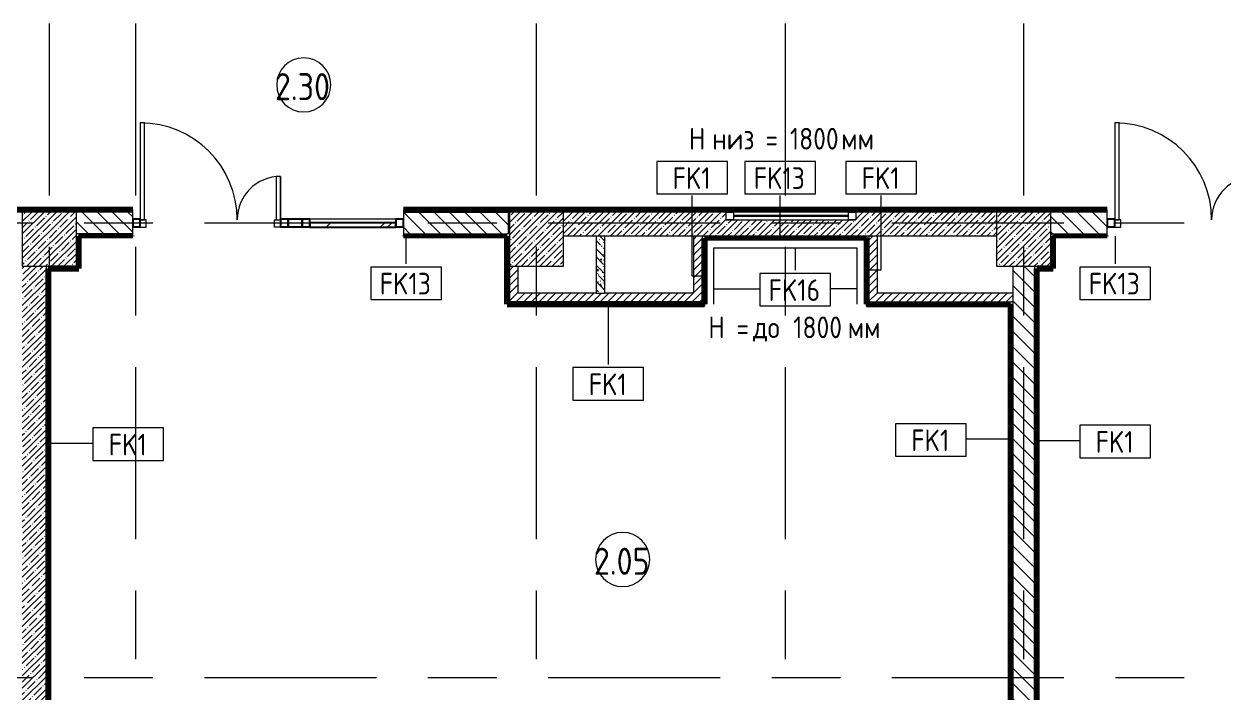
# Model space of a CAD drawing. Header units: millimetres. Extents: x 35157 to 232994, y -8553 to 29000.
# Drawn here: x 47425 to 58510, y 3466 to 9639 of the extents above; entities that cross this region are included whole.
import ezdxf

# ---------------------------------------------------------------- set-up
doc = ezdxf.new("R2010")
doc.units = ezdxf.units.MM
doc.linetypes.add('Осевая', pattern=[3175, 635, -476.25, 1587.5, -476.25])
for name, color, linetype, lineweight in [('A-AREA-IDEN', 7, 'Continuous', 9), ('A-DETL-2', 7, 'Continuous', 13), ('A-DETL-GENF', 7, 'Continuous', 9), ('A-DOOR', 7, 'Continuous', 9), ('A-GLAZ', 7, 'Continuous', 9), ('A-GLAZ-1', 7, 'Continuous', 13), ('A-GLAZ-CURT', 7, 'Continuous', 9), ('A-GLAZ-CURT-1', 7, 'Continuous', 25), ('A-GLAZ-CWMG', 7, 'Continuous', 9), ('A-GLAZ-CWMG-1', 7, 'Continuous', 25), ('A-WALL', 7, 'Continuous', 9), ('A-WALL-IDEN', 7, 'Continuous', 9), ('I-WALL', 7, 'Continuous', 9), ('S-COLS', 7, 'Continuous', 9), ('Оси-2', 7, 'Осевая', 9)]:
    doc.layers.add(name, color=color, linetype=linetype, lineweight=lineweight)
for name, color, linetype, lineweight, true_color in [('A-WALL-3', 5, 'Continuous', 9, 0x0000ff), ('A-WALL-4', 7, 'Continuous', 9, 0xff80c0), ('G-ANNO-TEXT-1', 7, 'Continuous', 9, 0x3c3c3c), ('I-WALL-20', 1, 'Continuous', 53, 0xff0000), ('I-WALL-4', 1, 'Continuous', 9, 0xff0000), ('I-WALL-5', 7, 'Continuous', 9, 0xc0c0c0), ('I-WALL-8', 5, 'Continuous', 53, 0x0000ff), ('I-WALL-9', 7, 'Continuous', 80, 0xff80c0)]:
    doc.layers.add(name, color=color, linetype=linetype, lineweight=lineweight, true_color=true_color)
doc.styles.add('GOST Common', font='GOST_Common.ttf', dxfattribs={"width": 0.9, "height": 200})
doc.styles.add('GOST Common_1', font='GOST_Common.ttf', dxfattribs={"width": 0.9, "height": 250})
pattern_1 = [(45, (0, 0), (-35.35534, 35.35534), [])]
pattern_2 = [(135, (0, 0), (-70.71068, -70.71068), [])]
pattern_3 = [(45, (0, 0), (-57.02463, 57.02463), []), (45, (57.025, 0), (-57.02463, 57.02463), [100.806, -20.161, 3.353, -16.808])]
pattern_4 = [(0, (0, 0), (121.92, 30.48), [10.058, -81.382, 10.058, -81.382, -487.68]), (0, (0, 0), (121.92, 30.48), [-182.88, 10.058, -172.822, 10.058, -81.382, -213.36]), (0, (0, 0), (121.92, 30.48), [-457.2, 10.058, -50.902, 10.058, -142.342]), (120, (45.72, 15.24), (-87.356454, 90.345817), [10.058, -81.382, 10.058, -81.382, -487.68]), (120, (45.72, 15.24), (-87.356454, 90.345817), [-182.88, 10.058, -172.822, 10.058, -81.382, -213.36]), (120, (45.72, 15.24), (-87.356454, 90.345817), [-457.2, 10.058, -50.902, 10.058, -142.342]), (240, (60.96, 76.2), (-34.563546, -120.825817), [10.058, -81.382, 10.058, -81.382, -487.68]), (240, (60.96, 76.2), (-34.563546, -120.825817), [-182.88, 10.058, -172.822, 10.058, -81.382, -213.36]), (240, (60.96, 76.2), (-34.563546, -120.825817), [-457.2, 10.058, -50.902, 10.058, -142.342])]

# ---------------------------------------------------------------- blocks, each defined once
blk = doc.blocks.new('BSC_Колонна _Прямоугольная - 500х500-V2-План отделки стен 2 этажа в осях 12-23')
at = {"layer": 'S-COLS'}
h = blk.add_hatch(dxfattribs=at)
h.set_pattern_fill('FP_3', color=256, style=0, pattern_type=2)
h.set_pattern_definition([(45, (-47660, -7650), (-57.02463, 57.02463), []), (45, (-47602.975, -7650), (-57.02463, 57.02463), [100.806, -20.161, 3.353, -16.808])])
h.paths.add_polyline_path([(-250, -250), (250, -250), (250, 250), (-250, 250)])
for p, q in [((250, 250), (-250, 250)), ((-250, 250), (-250, -250)), ((250, -250), (250, 250)), ((-250, -250), (250, -250))]:
    blk.add_line(p, q, dxfattribs=at)
blk = doc.blocks.new('BSC_Колонна _Прямоугольная - 500х500-V3-План отделки стен 2 этажа в осях 12-23')
at = {"layer": 'S-COLS'}
h = blk.add_hatch(dxfattribs=at)
h.set_pattern_fill('FP_4', color=256, style=0, pattern_type=2)
h.set_pattern_definition([(45, (-52160, -7650), (-57.02463, 57.02463), []), (45, (-52102.975, -7650), (-57.02463, 57.02463), [100.806, -20.161, 3.353, -16.808])])
h.paths.add_polyline_path([(-250, -250), (250, -250), (250, 250), (-250, 250)])
for p, q in [((250, 250), (-250, 250)), ((-250, 250), (-250, -250)), ((250, -250), (250, 250)), ((-250, -250), (250, -250))]:
    blk.add_line(p, q, dxfattribs=at)
blk = doc.blocks.new('BSC_Колонна _Прямоугольная - 500х500-V17-План отделки стен 2 этажа в осях 12-23')
at = {"layer": 'S-COLS'}
h = blk.add_hatch(dxfattribs=at)
h.set_pattern_fill('FP_30', color=256, style=0, pattern_type=2)
h.set_pattern_definition([(45, (-56660, -7650), (-57.02463, 57.02463), []), (45, (-56602.975, -7650), (-57.02463, 57.02463), [100.806, -20.161, 3.353, -16.808])])
h.paths.add_polyline_path([(-250, -250), (250, -250), (250, 250), (-250, 250)])
for p, q in [((250, 250), (-250, 250)), ((-250, 250), (-250, -250)), ((250, -250), (250, 250)), ((-250, -250), (250, -250))]:
    blk.add_line(p, q, dxfattribs=at)
blk = doc.blocks.new('120_Окно_СКБ_1Ст - 120_Окно_СКБ_1Ст 400х1200 EI30-24228621-План отделки стен 2 этажа в осях 12-23')
at = {"layer": 'A-GLAZ'}
for p, q in [((600, 110), (-600, 110)), ((-600, 40), (600, 40)), ((530, 80), (-530, 80)), ((530, 70), (-530, 70))]:
    blk.add_line(p, q, dxfattribs=at)
at = {"layer": 'A-GLAZ-1'}
for p, q in [((-600, 40), (-600, 110)), ((-600, 110), (-530, 110)), ((-530, 40), (-600, 40)), ((-530, 110), (-530, 40)), ((530, 40), (530, 110)), ((530, 110), (600, 110)), ((600, 40), (530, 40)), ((600, 110), (600, 40))]:
    blk.add_line(p, q, dxfattribs=at)
blk = doc.blocks.new('Прямоугольный импост - 50 x 70 мм-31700031-План отделки стен 2 этажа в осях 12-23')
at = {"layer": 'A-GLAZ-CWMG-1'}
for p, q in [((-70, 35), (0, 35)), ((-70, -35), (-70, 35)), ((0, 35), (0, -35)), ((0, -35), (-70, -35))]:
    blk.add_line(p, q, dxfattribs=at)
blk = doc.blocks.new('Дверь_Витражная_остекление_ - ДВН_ДАО_Главный вход_1200 в свету-31742133-План отделки стен 2 этажа в осях 12-23')
at = {"layer": 'A-DETL-GENF'}
for p, q in [((-607.5, 925), (-647.5, 925)), ((-647.5, 925), (-647.5, 35)), ((-607.5, 30), (-607.5, 925)), ((647.5, 430), (607.5, 430)), ((607.5, 430), (607.5, 30)), ((647.5, 35), (647.5, 430)), ((-647.5, 30), (-607.5, 30)), ((-592.5, 30), (-647.5, 30)), ((-592.5, -40), (-592.5, 30)), ((592.5, -40), (592.5, 30)), ((592.5, 30), (647.5, 30)), ((607.5, 30), (647.5, 30)), ((-647.5, -35), (-647.5, -40)), ((-647.5, -40), (-592.5, -40)), ((647.5, -40), (592.5, -40)), ((647.5, -35), (647.5, -40))]:
    blk.add_line(p, q, dxfattribs=at)
at = {"layer": 'A-DOOR'}
for p, q in [((-647.5, 925), (-647.5, 35)), ((647.5, 430), (647.5, 35))]:
    blk.add_line(p, q, dxfattribs=at)
for centre, radius, start, end in [((-647.5, 30), 895, 360, 90), ((647.5, 30), 400, 90, 180)]:
    blk.add_arc(centre, radius, start, end, dxfattribs=at)
blk = doc.blocks.new('Системная панель - Стемалит - 40мм-32257327-План отделки стен 2 этажа в осях 12-23')
at = {"layer": 'A-GLAZ-CURT-1'}
for p, q in [((65, 35), (-65, 35)), ((-65, 35), (-65, -35)), ((65, -35), (65, 35)), ((-65, -35), (65, -35))]:
    blk.add_line(p, q, dxfattribs=at)
blk = doc.blocks.new('Прямоугольный импост - 50 x 70 мм-31687886-План отделки стен 2 этажа в осях 12-23')
at = {"layer": 'A-GLAZ-CWMG-1'}
for p, q in [((-35, 35), (35, 35)), ((-35, -35), (-35, 35)), ((35, 35), (35, -35)), ((35, -35), (-35, -35))]:
    blk.add_line(p, q, dxfattribs=at)
blk = doc.blocks.new('Прямоугольный импост - 50 x 70 мм-31701779-План отделки стен 2 этажа в осях 12-23')
at = {"layer": 'A-GLAZ-CWMG-1'}
for p, q in [((0, 35), (-70, 35)), ((-70, 35), (-70, -35)), ((0, -35), (0, 35)), ((-70, -35), (0, -35))]:
    blk.add_line(p, q, dxfattribs=at)
blk = doc.blocks.new('Системная панель - Стекло - 40мм-V68-План отделки стен 2 этажа в осях 12-23')
at = {"layer": 'A-GLAZ-CURT'}
h = blk.add_hatch(dxfattribs=at)
h.set_pattern_fill('FP_67', color=256, style=0, pattern_type=2)
h.set_pattern_definition([(45, (-50562.5, -7700), (-282.8427, 282.8427), [200, -600]), (45, (-50762.5, -7800), (-282.8427, 282.8427), [600, -200]), (45, (-50362.5, -7900), (-282.8427, 282.8427), [200, -600])])
h.paths.add_polyline_path([(398, -40), (398, 0), (-398, 0), (-398, -40), (-234, -40)])
at = {"layer": 'A-GLAZ-CURT-1'}
for p, q in [((398, 0), (-398, 0)), ((-398, 0), (-398, -40)), ((398, -40), (398, 0)), ((-398, -40), (398, -40))]:
    blk.add_line(p, q, dxfattribs=at)
blk = doc.blocks.new('Прямоугольный импост - 50 x 70 мм-31702100-План отделки стен 2 этажа в осях 12-23')
at = {"layer": 'A-GLAZ-CWMG-1'}
for p, q in [((-35, 35), (35, 35)), ((-35, -35), (-35, 35)), ((35, 35), (35, -35)), ((35, -35), (-35, -35))]:
    blk.add_line(p, q, dxfattribs=at)
blk = doc.blocks.new('Прямоугольный импост - 50 x 70 мм-31720914-План отделки стен 2 этажа в осях 12-23')
at = {"layer": 'A-GLAZ-CWMG'}
blk.add_line((41991, 7835), (41196, 7835), dxfattribs=at)
blk = doc.blocks.new('М_стена_0001 - Типоразмер_без рамки-25382661-План отделки стен 2 этажа в осях 12-23')
at = {"layer": 'A-WALL-IDEN'}
for p, q in [((3.26, 1.52), (-3.27, 1.52)), ((-3.27, 1.52), (-3.27, -1.48)), ((3.26, -1.48), (3.26, 1.52)), ((-3.27, -1.48), (3.26, -1.48))]:
    blk.add_line(p, q, dxfattribs=at)
blk = doc.blocks.new('Марка_Помещения - Номер-25198446-План отделки стен 2 этажа в осях 12-23')
at = {"layer": 'A-AREA-IDEN'}
for start, end in [(360, 180), (180, 360)]:
    blk.add_arc((0, 0), 2.5, start, end, dxfattribs=at)

msp = doc.modelspace()

# ---------------------------------------------------------------- hatches: boundary and pattern name
at = {"layer": 'I-WALL'}
h = msp.add_hatch(dxfattribs=at)
h.set_pattern_fill('FP_63', color=256, style=0, pattern_type=2)
h.set_pattern_definition(pattern_4)
h.paths.add_polyline_path([(72250, 7900), (72250, 7908), (72305, 7908), (72305, 7920), (71735, 7920), (71735, 7908), (71765, 7908), (71765, 7900)])
h.paths.add_polyline_path([(74750, 7900), (74750, 7920), (73705, 7920), (73705, 7908), (73760, 7908), (73760, 7900), (74234.2, 7900)])
h.paths.add_polyline_path([(67085, 7900), (68230.5, 7900), (68230.5, 7908), (68260.5, 7908), (68260.5, 7920), (67055, 7920), (67055, 7908), (67085, 7908), (67085, 7900.5)])
h.paths.add_polyline_path([(65910, 7900), (65925, 7900.9), (65925, 7908), (65955, 7908), (65955, 7920), (64110, 7920), (64110, 7900), (65410, 7900)])
h.paths.add_polyline_path([(69390.5, 7900), (70605, 7900), (70605, 7908), (70635, 7908), (70635, 7920), (69360.5, 7920), (69360.5, 7908), (69390.5, 7908), (69390.5, 7900.5)])
h.paths.add_polyline_path([(62910, 7900), (62910, 7920), (59931, 7920), (59931, 7900), (62231.5, 7900)])
h.paths.add_polyline_path([(56910, 7900), (57431, 7900), (57431, 7920), (55110, 7920), (55110, 7900), (56410, 7900)])
h.paths.add_polyline_path([(38976.4, 7900), (39561, 7900), (39561, 7920), (38781, 7920), (38781, 7900)])
h.paths.add_polyline_path([(53229.5, 7900), (53910, 7900), (53910, 7920), (50930, 7920), (50930, 7900), (52410, 7900)])
h.paths.add_polyline_path([(42061, 7900), (48430, 7900), (48430, 7920), (42061, 7920)])
h = msp.add_hatch(dxfattribs=at)
h.set_pattern_fill('FP_20', color=256, style=0, pattern_type=2)
h.set_pattern_definition(pattern_2)
h.paths.add_polyline_path([(51900, 7700), (51900, 7900), (50930, 7900), (50930, 7700), (51890, 7700)])
h.paths.add_polyline_path([(47910, 7700), (48430, 7700), (48430, 7900), (47910, 7900)])
h = msp.add_hatch(dxfattribs=at)
h.set_pattern_fill('FP_18', color=256, style=0, pattern_type=2)
h.set_pattern_definition(pattern_3)
h.paths.add_polyline_path([(53690, 7680), (56410, 7680), (56410, 7900), (55110, 7900), (55110, 7830), (53910, 7830), (53910, 7900), (52410, 7900), (52410, 7680), (53610, 7680)])
h = msp.add_hatch(dxfattribs=at)
h.set_pattern_fill('FP_20', color=256, style=0, pattern_type=2)
h.set_pattern_definition(pattern_2)
h.paths.add_polyline_path([(57431, 7700), (57431, 7900), (56910, 7900), (56910, 7700)])
h.paths.add_polyline_path([(59931, 7700), (60910, 7700), (60910, 7900), (59931, 7900)])
h = msp.add_hatch(dxfattribs=at)
h.set_pattern_fill('FP_63', color=256, style=0, pattern_type=2)
h.set_pattern_definition(pattern_4)
h.paths.add_polyline_path([(47910, 7380), (47930, 7380), (47930, 7700), (47910, 7700), (47910, 7400)])
h = msp.add_hatch(dxfattribs=at)
h.set_pattern_fill('FP_63', color=256, style=0, pattern_type=2)
h.set_pattern_definition(pattern_4)
h.paths.add_polyline_path([(51890, 7680), (51890, 7700), (50930, 7700), (50930, 7680)])
h.paths.add_polyline_path([(47930, 7680), (48430, 7680), (48430, 7700), (47930, 7700)])
h = msp.add_hatch(dxfattribs=at)
h.set_pattern_fill('FP_63', color=256, style=0, pattern_type=2)
h.set_pattern_definition(pattern_4)
h.paths.add_polyline_path([(51890, 7070), (51910, 7070), (51910, 7700), (51890, 7700), (51890, 7400)])
h = msp.add_hatch(dxfattribs=at)
h.set_pattern_fill('FP_28', color=256, style=0, pattern_type=2)
h.set_pattern_definition([(135, (0, 0), (-75.43415, -75.43415), [106.68, -17.78, 3.556, -17.78]), (135, (0, 75.39), (-75.43415, -75.43415), []), (50, (0, 0), (127.52922, -11.15758), [13.335, -146.685]), (355, (0, 0), (-24.66966, 133.74002), [10.668, -117.348]), (100.451, (10.63, -0.93), (102.85973, 122.58178), [11.333, -124.663]), (46.184, (0, 35.56), (189.75516, -29.43036), [20.002, -220.027]), (96.636, (15.81, 33.1), (166.1822, 173.1996), [17, -186.995]), (351.184, (0, 35.56), (166.1839, 173.1976), [16.002, -176.022]), (21, (17.78, 26.67), (106.13027, -71.58603), [13.335, -146.685]), (326, (17.78, 26.67), (43.26188, 128.93175), [10.668, -117.348]), (71.451, (26.62, 20.7), (149.39198, 57.34505), [11.333, -124.663]), (37.5, (0, 0), (2.16223, 59.188357), [3.353, -112.573, 3.353, -115.773, -117.793]), (37.5, (0, 0), (2.16223, 59.188357), [-235.052, 3.353, -114.44]), (7.5, (0, 0), (46.77386, 70.12615), [3.353, -64.567, 3.353, -109.906, -44.894]), (7.5, (0, 0), (46.77386, 70.12615), [-181.178, 3.353, -41.542]), (327.5, (-39.65, 0), (94.91367, -4.010093), [3.353, -41.097, 3.353, -135.331, -184.023]), (327.5, (-39.65, 0), (94.91367, -4.010093), [-183.134, 3.353, -180.67]), (317.5, (-57.43, 0), (103.69057, 17.79882), [3.353, -54.432, 3.353, -88.748, -130.683]), (317.5, (-57.43, 0), (103.69057, 17.79882), [-149.885, 3.353, -127.33])])
h.paths.add_polyline_path([(52710, 7150), (52790, 7150), (52790, 7680), (52710, 7680)])
h = msp.add_hatch(dxfattribs=at)
h.set_pattern_fill('FP_22', color=256, style=0, pattern_type=2)
h.set_pattern_definition(pattern_1)
h.paths.add_polyline_path([(53610, 7070), (53690, 7070), (53690, 7680), (53610, 7680), (53610, 7150)])
h = msp.add_hatch(dxfattribs=at)
h.set_pattern_fill('FP_63', color=256, style=0, pattern_type=2)
h.set_pattern_definition(pattern_4)
h.paths.add_polyline_path([(53690, 7660), (55210, 7660), (55210, 7680), (53690, 7680)])
h = msp.add_hatch(dxfattribs=at)
h.set_pattern_fill('FP_63', color=256, style=0, pattern_type=2)
h.set_pattern_definition(pattern_4)
h.paths.add_polyline_path([(53710, 7050), (53710, 7660), (53690, 7660), (53690, 7050)])
h = msp.add_hatch(dxfattribs=at)
h.set_pattern_fill('FP_63', color=256, style=0, pattern_type=2)
h.set_pattern_definition(pattern_4)
h.paths.add_polyline_path([(55230, 7070), (55230, 7680), (55210, 7680), (55210, 7070)])
h = msp.add_hatch(dxfattribs=at)
h.set_pattern_fill('FP_22', color=256, style=0, pattern_type=2)
h.set_pattern_definition(pattern_1)
h.paths.add_polyline_path([(55310, 7070), (55310, 7680), (55230, 7680), (55230, 7070)])
h = msp.add_hatch(dxfattribs=at)
h.set_pattern_fill('FP_63', color=256, style=0, pattern_type=2)
h.set_pattern_definition(pattern_4)
h.paths.add_polyline_path([(60889, 7680), (60910, 7680), (60910, 7700), (59931, 7700), (59931, 7680)])
h.paths.add_polyline_path([(56931, 7680), (57431, 7680), (57431, 7700), (56910, 7700), (56910, 7680), (56930, 7680)])
h = msp.add_hatch(dxfattribs=at)
h.set_pattern_fill('FP_63', color=256, style=0, pattern_type=2)
h.set_pattern_definition(pattern_4)
h.paths.add_polyline_path([(56910, 7380), (56930, 7380), (56930, 7680), (56910, 7680), (56910, 7400)])
h = msp.add_hatch(dxfattribs=at)
h.set_pattern_fill('FP_18', color=256, style=0, pattern_type=2)
h.set_pattern_definition(pattern_3)
h.paths.add_polyline_path([(47410, 400), (47630, 400), (47630, 7400), (47410, 7400), (47410, 437.7)])
h = msp.add_hatch(dxfattribs=at)
h.set_pattern_fill('FP_63', color=256, style=0, pattern_type=2)
h.set_pattern_definition(pattern_4)
h.paths.add_polyline_path([(47650, 7380), (47910, 7380), (47910, 7400), (47630, 7400), (47630, 7380)])
h = msp.add_hatch(dxfattribs=at)
h.set_pattern_fill('FP_63', color=256, style=0, pattern_type=2)
h.set_pattern_definition(pattern_4)
h.paths.add_polyline_path([(47650, 805), (47650, 7380), (47630, 7380), (47630, 805)])
h = msp.add_hatch(dxfattribs=at)
h.set_pattern_fill('FP_22', color=256, style=0, pattern_type=2)
h.set_pattern_definition(pattern_1)
h.paths.add_polyline_path([(51910, 7150), (51990, 7150), (51990, 7400), (51910, 7400)])
h = msp.add_hatch(dxfattribs=at)
h.set_pattern_fill('FP_20', color=256, style=0, pattern_type=2)
h.set_pattern_definition(pattern_2)
h.paths.add_polyline_path([(56560, 425), (56760, 425), (56760, 7400), (56560, 7400), (56560, 450)])
h = msp.add_hatch(dxfattribs=at)
h.set_pattern_fill('FP_63', color=256, style=0, pattern_type=2)
h.set_pattern_definition(pattern_4)
h.paths.add_polyline_path([(56780, 7380), (56910, 7380), (56910, 7400), (56760, 7400), (56760, 7380)])
h = msp.add_hatch(dxfattribs=at)
h.set_pattern_fill('FP_63', color=256, style=0, pattern_type=2)
h.set_pattern_definition(pattern_4)
h.paths.add_polyline_path([(56780, 450), (56780, 7380), (56760, 7380), (56760, 450)])
h = msp.add_hatch(dxfattribs=at)
h.set_pattern_fill('FP_22', color=256, style=0, pattern_type=2)
h.set_pattern_definition(pattern_1)
h.paths.add_polyline_path([(51910, 7070), (53610, 7070), (53610, 7150), (51910, 7150)])
h = msp.add_hatch(dxfattribs=at)
h.set_pattern_fill('FP_22', color=256, style=0, pattern_type=2)
h.set_pattern_definition(pattern_1)
h.paths.add_polyline_path([(56230.2, 7070), (56258.5, 7070), (56258.5, 7150), (55310, 7150), (55310, 7070)])
h = msp.add_hatch(dxfattribs=at)
h.set_pattern_fill('FP_22', color=256, style=0, pattern_type=2)
h.set_pattern_definition(pattern_1)
h.paths.add_polyline_path([(56560, 7070), (56560, 7150), (56258.5, 7150), (56258.5, 7070), (56540, 7070)])
h = msp.add_hatch(dxfattribs=at)
h.set_pattern_fill('FP_63', color=256, style=0, pattern_type=2)
h.set_pattern_definition(pattern_4)
h.paths.add_polyline_path([(53229.5, 7050), (53690, 7050), (53690, 7070), (51890, 7070), (51890, 7050)])
h = msp.add_hatch(dxfattribs=at)
h.set_pattern_fill('FP_63', color=256, style=0, pattern_type=2)
h.set_pattern_definition(pattern_4)
h.paths.add_polyline_path([(55210, 7050), (56540, 7050), (56540, 7070), (55210, 7070)])
h = msp.add_hatch(dxfattribs=at)
h.set_pattern_fill('FP_63', color=256, style=0, pattern_type=2)
h.set_pattern_definition(pattern_4)
h.paths.add_polyline_path([(56540, 470), (56560, 470), (56560, 7070), (56540, 7070), (56540, 471)])
at = {"layer": 'I-WALL-4'}
for points in [[(55201.5, 7652), (55201.5, 7660), (53710, 7660), (53710, 7652), (53718, 7652)], [(53718, 7050), (53718, 7652), (53710, 7652), (53710, 7050)], [(55209.5, 7050), (55209, 7660), (55201.5, 7660), (55201.5, 7050)]]:
    msp.add_hatch(color=256, dxfattribs=at).paths.add_polyline_path(points)

# ---------------------------------------------------------------- linework, layer by layer
at = {"layer": 'A-DETL-2'}
for p, q in [((53799, 7049), (53799, 7569)), ((53799, 7569), (55119, 7569)), ((55119, 7569), (55119, 7049))]:
    msp.add_line(p, q, dxfattribs=at)
at = {"layer": 'A-WALL'}
for p, q in [((48430, 7920), (42061, 7920)), ((53910, 7920), (50930, 7920)), ((57431, 7920), (55110, 7920)), ((48430, 7700), (47910, 7700)), ((50930, 7700), (51890, 7700)), ((53610, 7680), (55310, 7680)), ((53690, 7680), (53690, 7660)), ((53690, 7070), (53690, 7660)), ((53690, 7660), (53690, 7070)), ((55209, 7660), (55210, 7660)), ((55210, 7660), (55210, 7070)), ((56910, 7700), (57431, 7700)), ((56930, 7380), (56930, 7680)), ((47630, 7400), (47630, 730)), ((47650, 7247.5), (47650, 7380)), ((56780, 471), (56780, 7380)), ((52710, 7150), (52790, 7150)), ((56560, 7150), (56560, 425)), ((56539, 7050), (56540, 7050)), ((56560, 7070), (56540, 7070))]:
    msp.add_line(p, q, dxfattribs=at)
at = {"layer": 'A-WALL-3'}
for p, q in [((47930, 7680), (47930, 7679)), ((51890, 7679), (51890, 7680)), ((55209, 7660), (53710, 7660)), ((53710, 7659), (53711, 7659)), ((55209, 7659), (55209, 7660)), ((56931, 7680), (56931, 7679))]:
    msp.add_line(p, q, dxfattribs=at)
at = {"layer": 'A-WALL-4'}
for p, q in [((47931, 7679), (47930, 7679)), ((51890, 7679), (51889, 7679)), ((56931, 7680), (56930, 7680)), ((56539, 7050), (55210, 7050)), ((56540, 471), (56540, 7050))]:
    msp.add_line(p, q, dxfattribs=at)
at = {"layer": 'A-WALL-IDEN'}
for p, q in [((53596.3, 7307.2), (53596.3, 8054.8)), ((54408.8, 7659.5), (54408.8, 8054.8)), ((55341.9, 7365.6), (55341.9, 8054.8)), ((50954, 7679.5), (50954, 7423.7)), ((57503.4, 7679.5), (57503.4, 7423.7)), ((54548.3, 7567), (54548.3, 7363.9)), ((55221.9, 7365.6), (55341.9, 7365.6)), ((53722.8, 7307.2), (53596.3, 7307.2)), ((53803, 7191.9), (54221.8, 7191.9)), ((55114.4, 7191.9), (54874.9, 7191.9)), ((52821.4, 7049.5), (52821.4, 6493.7)), ((47650.5, 5764.4), (48061.4, 5764.4)), ((56539.5, 5803.9), (56127, 5803.9)), ((56780.5, 5789.4), (57176.8, 5789.4))]:
    msp.add_line(p, q, dxfattribs=at)
at = {"layer": 'I-WALL-20'}
for p, q in [((55201.5, 7652), (53718, 7652)), ((53718, 7652), (53718, 7050)), ((55201.5, 7050), (55201.5, 7652)), ((55209.5, 7660), (55209.5, 7050)), ((53710, 7050), (53718, 7050)), ((55201.5, 7050), (55209.5, 7050))]:
    msp.add_line(p, q, dxfattribs=at)
at = {"layer": 'I-WALL-5'}
for p, q in [((48430, 7900), (47910, 7900)), ((48430, 7680), (48430, 7920)), ((50930, 7920), (50930, 7680)), ((50930, 7900), (51910, 7900)), ((51900, 7700), (51900, 7900)), ((53910, 7900), (52410, 7900)), ((53910, 7900), (53910, 7920)), ((55110, 7900), (55110, 7920)), ((56410, 7900), (55110, 7900)), ((57431, 7900), (56910, 7900)), ((57431, 7680), (57431, 7920)), ((51910, 7700), (51890, 7700)), ((52410, 7680), (53610, 7680)), ((52710, 7680), (52710, 7150)), ((52790, 7150), (52790, 7680)), ((53610, 7680), (53610, 7150)), ((55230, 7680), (55230, 7070)), ((55310, 7150), (55310, 7680)), ((55310, 7680), (56410, 7680)), ((51910, 7400), (51910, 7070)), ((51990, 7150), (51990, 7400)), ((56560, 7400), (56560, 7150)), ((56760, 7400), (56760, 450)), ((52710, 7150), (51990, 7150)), ((53610, 7150), (52790, 7150)), ((56560, 7150), (55310, 7150)), ((53690, 7070), (51910, 7070)), ((55230, 7070), (56540, 7070))]:
    msp.add_line(p, q, dxfattribs=at)
at = {"layer": 'I-WALL-8'}
for p, q in [((48430, 7680), (47930, 7680)), ((47931, 7679), (48430, 7679)), ((48430, 7679), (48430, 7680)), ((51890, 7680), (50930, 7680)), ((50930, 7680), (50930, 7679)), ((50930, 7679), (51889, 7679)), ((53710, 7660), (53710, 7659)), ((53711, 7659), (55209, 7659)), ((57431, 7680), (56931, 7680)), ((56931, 7679), (57431, 7679)), ((57431, 7679), (57431, 7680))]:
    msp.add_line(p, q, dxfattribs=at)
at = {"layer": 'I-WALL-9'}
for p, q in [((48430, 7921), (42061, 7921)), ((48430, 7920), (48430, 7921)), ((57431, 7921), (50930, 7921)), ((50930, 7920), (50930, 7921)), ((57431, 7920), (57431, 7921)), ((47930, 7679), (47930, 7380)), ((47931, 7379), (47931, 7679)), ((51889, 7679), (51889, 7049)), ((51890, 7050), (51890, 7679)), ((53710, 7659), (53710, 7050)), ((53711, 7049), (53711, 7659)), ((55209, 7659), (55209, 7049)), ((56931, 7379), (56931, 7679)), ((47930, 7380), (47650, 7380)), ((47651, 7379), (47931, 7379)), ((47651, 801), (47651, 7379)), ((56930, 7380), (56780, 7380)), ((56781, 7379), (56931, 7379)), ((56781, 471), (56781, 7379)), ((47650, 7247.5), (47650, 800)), ((51889, 7049), (53711, 7049)), ((53710, 7050), (51890, 7050)), ((55209, 7049), (56539, 7049)), ((55210, 7050), (55210, 7070)), ((56539, 7049), (56539, 471))]:
    msp.add_line(p, q, dxfattribs=at)
at = {"layer": 'Оси-2'}
for p, q in [((47660, 593.7), (47660, 24898.1)), ((48460, 593.7), (48460, 24898.1)), ((52160, 593.7), (52160, 24898.1)), ((54460, 593.7), (54460, 24898.1)), ((56660, 593.7), (56660, 24898.1)), ((38456.8, 7800), (82200, 7800)), ((38456.8, 3600), (82200, 3600))]:
    msp.add_line(p, q, dxfattribs=at)

# ---------------------------------------------------------------- block references
at = {"layer": 'A-AREA-IDEN', "xscale": 99.99999999999993, "yscale": 99.99999999999993, "zscale": 99.99999999999993}
for p in [(50009.5, 9076.1), (52955.7, 4690.6)]:
    msp.add_blockref('Марка_Помещения - Номер-25198446-План отделки стен 2 этажа в осях 12-23', p, dxfattribs=at)
at = {"layer": 'A-DOOR'}
for p in [(49147.5, 7800), (58148.5, 7800)]:
    msp.add_blockref('Дверь_Витражная_остекление_ - ДВН_ДАО_Главный вход_1200 в свету-31742133-План отделки стен 2 этажа в осях 12-23', p, dxfattribs=at)
at = {"layer": 'A-GLAZ'}
msp.add_blockref('120_Окно_СКБ_1Ст - 120_Окно_СКБ_1Ст 400х1200 EI30-24228621-План отделки стен 2 этажа в осях 12-23', (54510, 7790), dxfattribs=at)
at = {"layer": 'A-GLAZ-CURT'}
for name, p in [('Системная панель - Стемалит - 40мм-32257327-План отделки стен 2 этажа в осях 12-23', (49930, 7800)), ('Системная панель - Стекло - 40мм-V68-План отделки стен 2 этажа в осях 12-23', (50462.5, 7800))]:
    msp.add_blockref(name, p, dxfattribs=at)
at = {"layer": 'A-GLAZ-CWMG', "rotation": 180}
for p in [(48430, 7800), (57431, 7800)]:
    msp.add_blockref('Прямоугольный импост - 50 x 70 мм-31701779-План отделки стен 2 этажа в осях 12-23', p, dxfattribs=at)
at = {"layer": 'A-GLAZ-CWMG', "extrusion": (0, 0, -1), "rotation": 180}
for name, p in [('Прямоугольный импост - 50 x 70 мм-31687886-План отделки стен 2 этажа в осях 12-23', (-49830, 7800)), ('Прямоугольный импост - 50 x 70 мм-31702100-План отделки стен 2 этажа в осях 12-23', (-50030, 7800)), ('Прямоугольный импост - 50 x 70 мм-31700031-План отделки стен 2 этажа в осях 12-23', (-50930, 7800))]:
    msp.add_blockref(name, p, dxfattribs=at)
at = {"layer": 'A-GLAZ-CWMG'}
msp.add_blockref('Прямоугольный импост - 50 x 70 мм-31720914-План отделки стен 2 этажа в осях 12-23', (8869, 0), dxfattribs=at)
at = {"layer": 'A-WALL-IDEN', "xscale": 99.99999999999993, "yscale": 99.99999999999993, "zscale": 99.99999999999993}
for p in [(53597.1, 8216.3), (54409.6, 8216.3), (55342.7, 8216.3), (50954.8, 7241.2), (54549.1, 7181.5), (57504.2, 7241.2), (52822.2, 6311.2), (48388.8, 5754), (55801.2, 5793.5), (57504.2, 5779)]:
    msp.add_blockref('М_стена_0001 - Типоразмер_без рамки-25382661-План отделки стен 2 этажа в осях 12-23', p, dxfattribs=at)
at = {"layer": 'S-COLS'}
for name, p in [('BSC_Колонна _Прямоугольная - 500х500-V2-План отделки стен 2 этажа в осях 12-23', (47660, 7650)), ('BSC_Колонна _Прямоугольная - 500х500-V3-План отделки стен 2 этажа в осях 12-23', (52160, 7650)), ('BSC_Колонна _Прямоугольная - 500х500-V17-План отделки стен 2 этажа в осях 12-23', (56660, 7650))]:
    msp.add_blockref(name, p, dxfattribs=at)

# ---------------------------------------------------------------- texts
at = {"layer": 'A-AREA-IDEN', "char_height": 250, "width": 663.797, "attachment_point": 1, "style": 'GOST Common_1'}
for s, insert in [('2.30', (49743.8, 9184.7)), ('2.05', (52689.9, 4799.2))]:
    msp.add_mtext(s, dxfattribs=dict(at, insert=insert))
at = {"layer": 'A-WALL-IDEN', "char_height": 200, "attachment_point": 1, "style": 'GOST Common'}
for s, insert, width in [('FK1', (53416.8, 8314.4), 447.342), ('FK13', (54166.8, 8314.4), 598.861), ('FK1', (55162.5, 8314.4), 447.342), ('FK13', (50712, 7339.2), 598.861), ('FK13', (57261.4, 7339.2), 598.861), ('FK16', (54303.6, 7279.5), 606.076), ('FK1', (52642, 6409.2), 447.342), ('FK1', (55621, 5891.5), 447.342), ('FK1', (57323.9, 5877), 447.342), ('FK1', (48208.5, 5852), 447.342)]:
    msp.add_mtext(s, dxfattribs=dict(at, insert=insert, width=width))
at = {"layer": 'G-ANNO-TEXT-1', "char_height": 200, "attachment_point": 1, "style": 'GOST Common'}
for s, insert, width in [('H ', (53569.1, 8678.3), 259.747), ('низ', (53783.4, 8678.3), 461.772), (' = 1800 ', (54164.4, 8678.3), 981.265), ('мм', (54974.1, 8678.3), 360.759), ('H = ', (53748.5, 6935.4), 497.848), ('до', (54159.2, 6935.4), 317.468), (' 1800 ', (54421.2, 6935.4), 743.164), ('мм', (55034.3, 6935.4), 360.759)]:
    msp.add_mtext(s, dxfattribs=dict(at, insert=insert, width=width))

doc.saveas('drawing.dxf')
